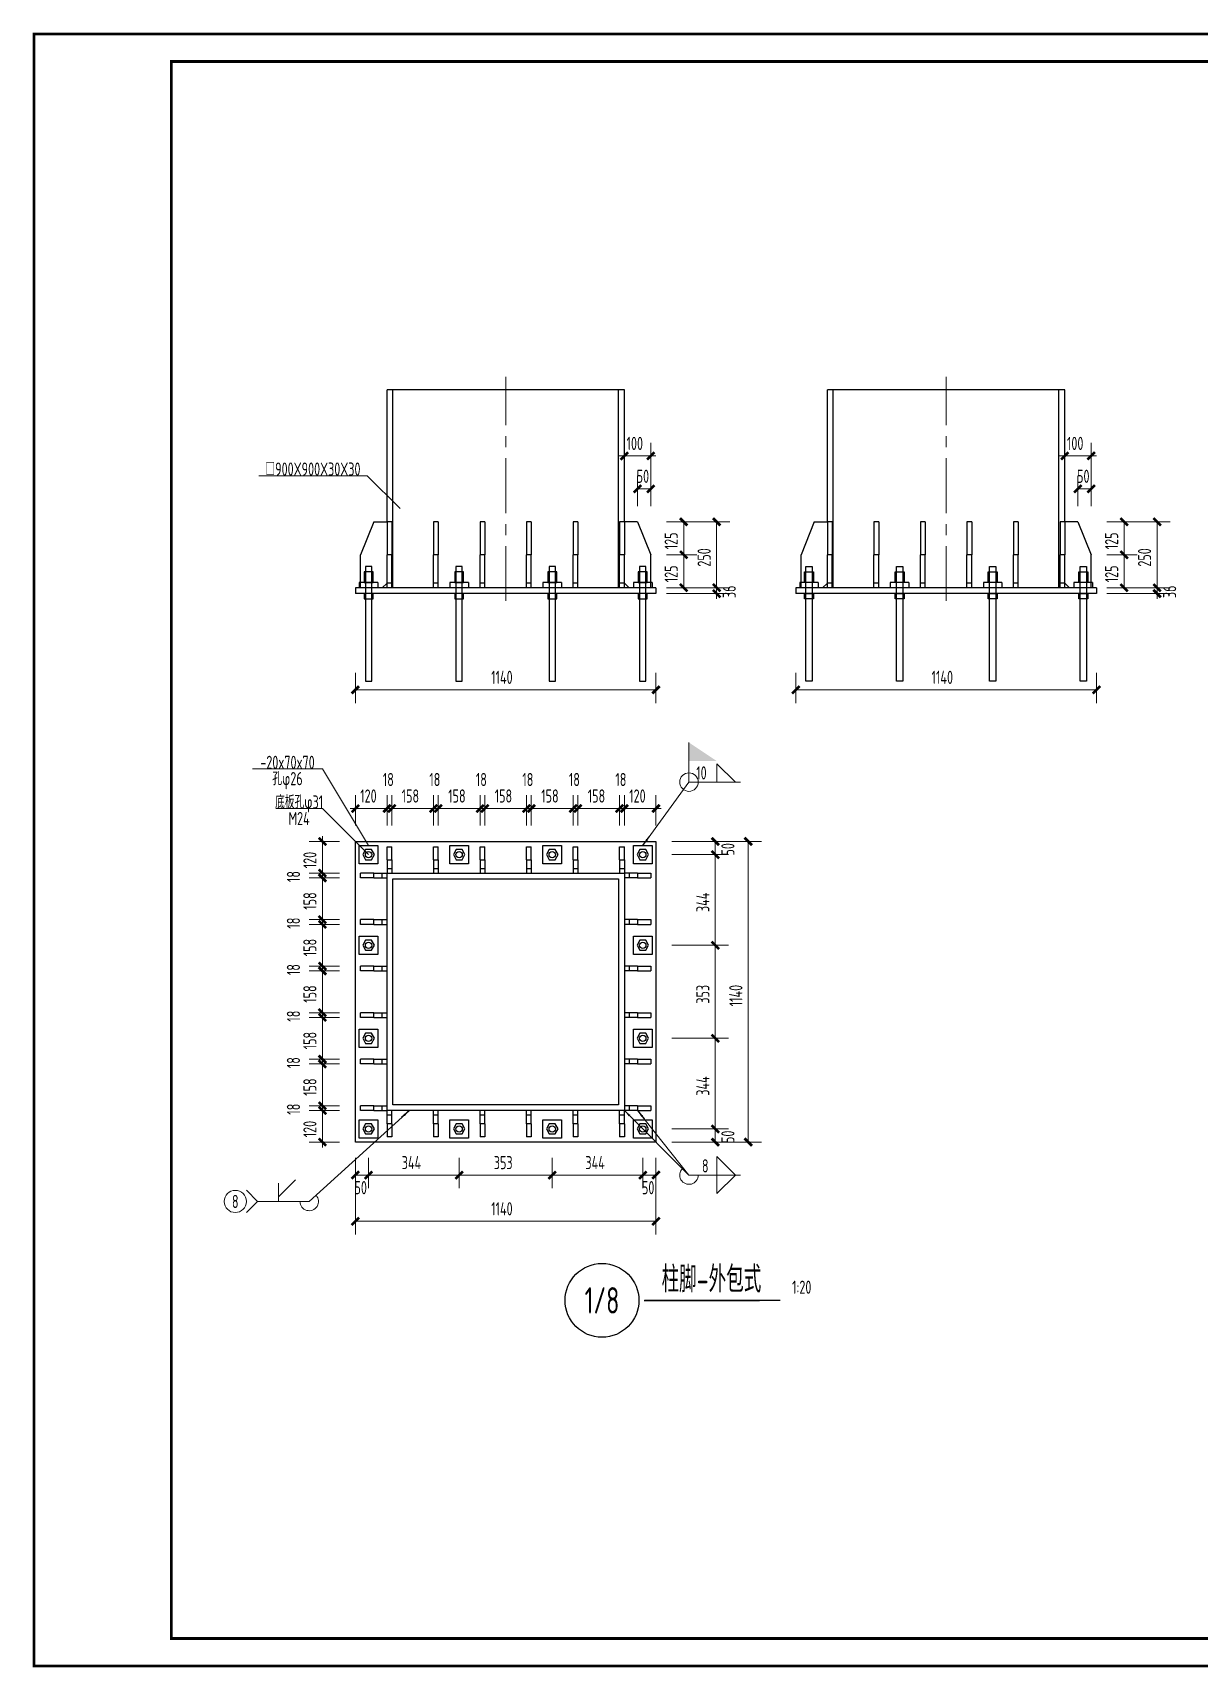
# Model space of a CAD drawing. Extents: x 31132 to 885236, y 345273 to 1212165.
# Drawn here: x 384012 to 410555, y 405767 to 442955 of the extents above; entities that cross this region are included whole.
import ezdxf
from ezdxf.enums import TextEntityAlignment as Align

# ---------------------------------------------------------------- set-up
doc = ezdxf.new("R2010")
doc.units = 0
doc.header["$LTSCALE"] = 1000
doc.linetypes.add('CENTER', pattern=[2, 1.25, -0.25, 0.25, -0.25])
doc.layers.get('0').update_dxf_attribs({"linetype": 'CONTINUOUS'})
doc.layers.add('AXIS', color=253, linetype='CENTER')
doc.layers.add('TK', color=4, linetype='CONTINUOUS')
doc.styles.add('StTextStyle', font='yjkeng.shx', dxfattribs={"width": 0.7, "height": 250, "bigfont": 'yjkchn.shx'})
doc.styles.add('StTextStyleDim', font='yjkeng.shx', dxfattribs={"width": 0.7, "height": 50, "bigfont": 'yjkchn.shx'})

msp = doc.modelspace()

# ---------------------------------------------------------------- linework, layer by layer
at = {"color": 4, "linetype": 'ByBlock'}
for p, q in [((392073.48, 431826.86), (392073.48, 434826.86)), ((397473.48, 434826.86), (392073.48, 434826.86)), ((392205.48, 430326.86), (392205.48, 434826.86)), ((397341.48, 430326.86), (397341.48, 434826.86)), ((397473.48, 431826.86), (397473.48, 434826.86)), ((402093.48, 431826.86), (402093.48, 434826.86)), ((407493.48, 434826.86), (402093.48, 434826.86)), ((402225.48, 430326.86), (402225.48, 434826.86)), ((407361.48, 430326.86), (407361.48, 434826.86)), ((407493.48, 431826.86), (407493.48, 434826.86)), ((397473.48, 432186.86), (397473.48, 433626.86)), ((407493.48, 432186.86), (407493.48, 433626.86)), ((391773.48, 431826.86), (391473.48, 431076.86)), ((391773.48, 431826.86), (392073.48, 431826.86)), ((392073.48, 431826.86), (392073.48, 431076.86)), ((392181.48, 431826.86), (392073.48, 431826.86)), ((392181.48, 431826.86), (392181.48, 431076.86)), ((393131.88, 431826.86), (393131.88, 431076.86)), ((393239.88, 431826.86), (393131.88, 431826.86)), ((393239.88, 431826.86), (393239.88, 431076.86)), ((394190.28, 431826.86), (394190.28, 431076.86)), ((394298.28, 431826.86), (394190.28, 431826.86)), ((394298.28, 431826.86), (394298.28, 431076.86)), ((395248.68, 431826.86), (395248.68, 431076.86)), ((395356.68, 431826.86), (395248.68, 431826.86)), ((395356.68, 431826.86), (395356.68, 431076.86)), ((396307.08, 431826.86), (396307.08, 431076.86)), ((396415.08, 431826.86), (396307.08, 431826.86)), ((396415.08, 431826.86), (396415.08, 431076.86)), ((397365.48, 431826.86), (397365.48, 431076.86)), ((397473.48, 431826.86), (397365.48, 431826.86)), ((397473.48, 431826.86), (397473.48, 431076.86)), ((397773.48, 431826.86), (397473.48, 431826.86)), ((397773.48, 431826.86), (398073.48, 431076.86)), ((401793.48, 431826.86), (401493.48, 431076.86)), ((401793.48, 431826.86), (402093.48, 431826.86)), ((402093.48, 431826.86), (402093.48, 431076.86)), ((402201.48, 431826.86), (402093.48, 431826.86)), ((402201.48, 431826.86), (402201.48, 431076.86)), ((403151.88, 431826.86), (403151.88, 431076.86)), ((403259.88, 431826.86), (403151.88, 431826.86)), ((403259.88, 431826.86), (403259.88, 431076.86)), ((404210.28, 431826.86), (404210.28, 431076.86)), ((404318.28, 431826.86), (404210.28, 431826.86)), ((404318.28, 431826.86), (404318.28, 431076.86)), ((405268.68, 431826.86), (405268.68, 431076.86)), ((405376.68, 431826.86), (405268.68, 431826.86)), ((405376.68, 431826.86), (405376.68, 431076.86)), ((406327.08, 431826.86), (406327.08, 431076.86)), ((406435.08, 431826.86), (406327.08, 431826.86)), ((406435.08, 431826.86), (406435.08, 431076.86)), ((407385.48, 431826.86), (407385.48, 431076.86)), ((407493.48, 431826.86), (407385.48, 431826.86)), ((407793.48, 431826.86), (407493.48, 431826.86)), ((407493.48, 431826.86), (407493.48, 431076.86)), ((407793.48, 431826.86), (408093.48, 431076.86)), ((391473.48, 430446.86), (391473.48, 431076.86)), ((391473.48, 430326.86), (391473.48, 431076.86)), ((392181.48, 431076.86), (392073.48, 431076.86)), ((392073.48, 430326.86), (392073.48, 431076.86)), ((392181.48, 430326.86), (392181.48, 431076.86)), ((393239.88, 431076.86), (393131.88, 431076.86)), ((393131.88, 430326.86), (393131.88, 431076.86)), ((393239.88, 430326.86), (393239.88, 431076.86)), ((394298.28, 431076.86), (394190.28, 431076.86)), ((394190.28, 430326.86), (394190.28, 431076.86)), ((394298.28, 430326.86), (394298.28, 431076.86)), ((395356.68, 431076.86), (395248.68, 431076.86)), ((395248.68, 430326.86), (395248.68, 431076.86)), ((395356.68, 430326.86), (395356.68, 431076.86)), ((396415.08, 431076.86), (396307.08, 431076.86)), ((396307.08, 430326.86), (396307.08, 431076.86)), ((396415.08, 430326.86), (396415.08, 431076.86)), ((397473.48, 431076.86), (397365.48, 431076.86)), ((397365.48, 430326.86), (397365.48, 431076.86)), ((397473.48, 430326.86), (397473.48, 431076.86)), ((398073.48, 430446.86), (398073.48, 431076.86)), ((398073.48, 430326.86), (398073.48, 431076.86)), ((401493.48, 430446.86), (401493.48, 431076.86)), ((401493.48, 430326.86), (401493.48, 431076.86)), ((402201.48, 431076.86), (402093.48, 431076.86)), ((402093.48, 430326.86), (402093.48, 431076.86)), ((402201.48, 430326.86), (402201.48, 431076.86)), ((403259.88, 431076.86), (403151.88, 431076.86)), ((403151.88, 430326.86), (403151.88, 431076.86)), ((403259.88, 430326.86), (403259.88, 431076.86)), ((404318.28, 431076.86), (404210.28, 431076.86)), ((404210.28, 430326.86), (404210.28, 431076.86)), ((404318.28, 430326.86), (404318.28, 431076.86)), ((405376.68, 431076.86), (405268.68, 431076.86)), ((405268.68, 430326.86), (405268.68, 431076.86)), ((405376.68, 430326.86), (405376.68, 431076.86)), ((406435.08, 431076.86), (406327.08, 431076.86)), ((406327.08, 430326.86), (406327.08, 431076.86)), ((406435.08, 430326.86), (406435.08, 431076.86)), ((407493.48, 431076.86), (407385.48, 431076.86)), ((407385.48, 430326.86), (407385.48, 431076.86)), ((407493.48, 430326.86), (407493.48, 431076.86)), ((408093.48, 430446.86), (408093.48, 431076.86)), ((408093.48, 430326.86), (408093.48, 431076.86)), ((391755.48, 430686.86), (391551.48, 430686.86)), ((391551.48, 430686.86), (391551.48, 430446.86)), ((391725.48, 430806.86), (391581.48, 430806.86)), ((391581.48, 430806.86), (391581.48, 428202.86)), ((391725.48, 428202.86), (391725.48, 430806.86)), ((391755.48, 430446.86), (391755.48, 430686.86)), ((393817.08, 430686.86), (393613.08, 430686.86)), ((393613.08, 430686.86), (393613.08, 430446.86)), ((393787.08, 430806.86), (393643.08, 430806.86)), ((393643.08, 430806.86), (393643.08, 428202.86)), ((393787.08, 428202.86), (393787.08, 430806.86)), ((393817.08, 430446.86), (393817.08, 430686.86)), ((395933.88, 430686.86), (395729.88, 430686.86)), ((395729.88, 430686.86), (395729.88, 430446.86)), ((395903.88, 430806.86), (395759.88, 430806.86)), ((395759.88, 430806.86), (395759.88, 428202.86)), ((395903.88, 428202.86), (395903.88, 430806.86)), ((395933.88, 430446.86), (395933.88, 430686.86)), ((397995.48, 430686.86), (397791.48, 430686.86)), ((397791.48, 430686.86), (397791.48, 430446.86)), ((397965.48, 430806.86), (397821.48, 430806.86)), ((397821.48, 430806.86), (397821.48, 428202.86)), ((397965.48, 428202.86), (397965.48, 430806.86)), ((397995.48, 430446.86), (397995.48, 430686.86)), ((401571.48, 430446.86), (401571.48, 430686.86)), ((401571.48, 430686.86), (401775.48, 430686.86)), ((401601.48, 428202.86), (401601.48, 430806.86)), ((401601.48, 430806.86), (401745.48, 430806.86)), ((401745.48, 430806.86), (401745.48, 428202.86)), ((401775.48, 430686.86), (401775.48, 430446.86)), ((403633.08, 430446.86), (403633.08, 430686.86)), ((403633.08, 430686.86), (403837.08, 430686.86)), ((403663.08, 428202.86), (403663.08, 430806.86)), ((403663.08, 430806.86), (403807.08, 430806.86)), ((403807.08, 430806.86), (403807.08, 428202.86)), ((403837.08, 430686.86), (403837.08, 430446.86)), ((405749.88, 430446.86), (405749.88, 430686.86)), ((405749.88, 430686.86), (405953.88, 430686.86)), ((405779.88, 428202.86), (405779.88, 430806.86)), ((405779.88, 430806.86), (405923.88, 430806.86)), ((405923.88, 430806.86), (405923.88, 428202.86)), ((405953.88, 430686.86), (405953.88, 430446.86)), ((407811.48, 430446.86), (407811.48, 430686.86)), ((407811.48, 430686.86), (408015.48, 430686.86)), ((407841.48, 428202.86), (407841.48, 430806.86)), ((407841.48, 430806.86), (407985.48, 430806.86)), ((407985.48, 430806.86), (407985.48, 428202.86)), ((408015.48, 430686.86), (408015.48, 430446.86)), ((391353.48, 430326.86), (391353.48, 430194.86)), ((398193.48, 430326.86), (391353.48, 430326.86)), ((391443.48, 430446.86), (391443.48, 430326.86)), ((391863.48, 430446.86), (391443.48, 430446.86)), ((391551.48, 430446.86), (391755.48, 430446.86)), ((391863.48, 430446.86), (391863.48, 430326.86)), ((391965.48, 430326.86), (392073.48, 430434.86)), ((392181.48, 430434.86), (392073.48, 430434.86)), ((393239.88, 430434.86), (393131.88, 430434.86)), ((393505.08, 430446.86), (393505.08, 430326.86)), ((393925.08, 430446.86), (393505.08, 430446.86)), ((393613.08, 430446.86), (393817.08, 430446.86)), ((393925.08, 430446.86), (393925.08, 430326.86)), ((394298.28, 430434.86), (394190.28, 430434.86)), ((395356.68, 430434.86), (395248.68, 430434.86)), ((395621.88, 430446.86), (395621.88, 430326.86)), ((396041.88, 430446.86), (395621.88, 430446.86)), ((395729.88, 430446.86), (395933.88, 430446.86)), ((396041.88, 430446.86), (396041.88, 430326.86)), ((396415.08, 430434.86), (396307.08, 430434.86)), ((397473.48, 430434.86), (397365.48, 430434.86)), ((397581.48, 430326.86), (397473.48, 430434.86)), ((397683.48, 430446.86), (397683.48, 430326.86)), ((398103.48, 430446.86), (397683.48, 430446.86)), ((397791.48, 430446.86), (397995.48, 430446.86)), ((398103.48, 430446.86), (398103.48, 430326.86)), ((398193.48, 430326.86), (398193.48, 430194.86)), ((401373.48, 430326.86), (401373.48, 430194.86)), ((408213.48, 430326.86), (401373.48, 430326.86)), ((401463.48, 430446.86), (401463.48, 430326.86)), ((401883.48, 430446.86), (401463.48, 430446.86)), ((401775.48, 430446.86), (401571.48, 430446.86)), ((401883.48, 430446.86), (401883.48, 430326.86)), ((401985.48, 430326.86), (402093.48, 430434.86)), ((402201.48, 430434.86), (402093.48, 430434.86)), ((403259.88, 430434.86), (403151.88, 430434.86)), ((403525.08, 430446.86), (403525.08, 430326.86)), ((403945.08, 430446.86), (403525.08, 430446.86)), ((403837.08, 430446.86), (403633.08, 430446.86)), ((403945.08, 430446.86), (403945.08, 430326.86)), ((404318.28, 430434.86), (404210.28, 430434.86)), ((405376.68, 430434.86), (405268.68, 430434.86)), ((405641.88, 430446.86), (405641.88, 430326.86)), ((406061.88, 430446.86), (405641.88, 430446.86)), ((405953.88, 430446.86), (405749.88, 430446.86)), ((406061.88, 430446.86), (406061.88, 430326.86)), ((406435.08, 430434.86), (406327.08, 430434.86)), ((407493.48, 430434.86), (407385.48, 430434.86)), ((407601.48, 430326.86), (407493.48, 430434.86)), ((407703.48, 430446.86), (407703.48, 430326.86)), ((408123.48, 430446.86), (407703.48, 430446.86)), ((408015.48, 430446.86), (407811.48, 430446.86)), ((408123.48, 430446.86), (408123.48, 430326.86)), ((408213.48, 430326.86), (408213.48, 430194.86)), ((398193.48, 430194.86), (391353.48, 430194.86)), ((391755.48, 430194.86), (391551.48, 430194.86)), ((391551.48, 430194.86), (391551.48, 430074.86)), ((391551.48, 430074.86), (391755.48, 430074.86)), ((391755.48, 430074.86), (391755.48, 430194.86)), ((393817.08, 430194.86), (393613.08, 430194.86)), ((393613.08, 430194.86), (393613.08, 430074.86)), ((393613.08, 430074.86), (393817.08, 430074.86)), ((393817.08, 430074.86), (393817.08, 430194.86)), ((395933.88, 430194.86), (395729.88, 430194.86)), ((395729.88, 430194.86), (395729.88, 430074.86)), ((395729.88, 430074.86), (395933.88, 430074.86)), ((395933.88, 430074.86), (395933.88, 430194.86)), ((397995.48, 430194.86), (397791.48, 430194.86)), ((397791.48, 430194.86), (397791.48, 430074.86)), ((397791.48, 430074.86), (397995.48, 430074.86)), ((397995.48, 430074.86), (397995.48, 430194.86)), ((408213.48, 430194.86), (401373.48, 430194.86)), ((401571.48, 430074.86), (401571.48, 430194.86)), ((401571.48, 430194.86), (401775.48, 430194.86)), ((401775.48, 430074.86), (401571.48, 430074.86)), ((401775.48, 430194.86), (401775.48, 430074.86)), ((403633.08, 430074.86), (403633.08, 430194.86)), ((403633.08, 430194.86), (403837.08, 430194.86)), ((403837.08, 430074.86), (403633.08, 430074.86)), ((403837.08, 430194.86), (403837.08, 430074.86)), ((405749.88, 430074.86), (405749.88, 430194.86)), ((405749.88, 430194.86), (405953.88, 430194.86)), ((405953.88, 430074.86), (405749.88, 430074.86)), ((405953.88, 430194.86), (405953.88, 430074.86)), ((407811.48, 430074.86), (407811.48, 430194.86)), ((407811.48, 430194.86), (408015.48, 430194.86)), ((408015.48, 430074.86), (407811.48, 430074.86)), ((408015.48, 430194.86), (408015.48, 430074.86)), ((391581.48, 428202.86), (391725.48, 428202.86)), ((393643.08, 428202.86), (393787.08, 428202.86)), ((395759.88, 428202.86), (395903.88, 428202.86)), ((397821.48, 428202.86), (397965.48, 428202.86)), ((401745.48, 428202.86), (401601.48, 428202.86)), ((403807.08, 428202.86), (403663.08, 428202.86)), ((405923.88, 428202.86), (405779.88, 428202.86)), ((407985.48, 428202.86), (407841.48, 428202.86)), ((391353.48, 417714.86), (391353.48, 424554.86)), ((391353.48, 424554.86), (398193.48, 424554.86)), ((391443.48, 424044.86), (391443.48, 424464.86)), ((391443.48, 424464.86), (391863.48, 424464.86)), ((391587.48, 424369.18), (391521.48, 424254.86)), ((391719.48, 424369.18), (391587.48, 424369.18)), ((391785.48, 424254.86), (391719.48, 424369.18)), ((391863.48, 424464.86), (391863.48, 424044.86)), ((392073.48, 424134.86), (392073.48, 424434.86)), ((392073.48, 424434.86), (392181.48, 424434.86)), ((392181.48, 424134.86), (392181.48, 424434.86)), ((393131.88, 424134.86), (393131.88, 424434.86)), ((393131.88, 424434.86), (393239.88, 424434.86)), ((393239.88, 424134.86), (393239.88, 424434.86)), ((393505.08, 424044.86), (393505.08, 424464.86)), ((393505.08, 424464.86), (393925.08, 424464.86)), ((393649.08, 424369.18), (393583.08, 424254.86)), ((393781.08, 424369.18), (393649.08, 424369.18)), ((393847.08, 424254.86), (393781.08, 424369.18)), ((393925.08, 424464.86), (393925.08, 424044.86)), ((394190.28, 424134.86), (394190.28, 424434.86)), ((394190.28, 424434.86), (394298.28, 424434.86)), ((394298.28, 424134.86), (394298.28, 424434.86)), ((395248.68, 424134.86), (395248.68, 424434.86)), ((395248.68, 424434.86), (395356.68, 424434.86)), ((395356.68, 424134.86), (395356.68, 424434.86)), ((395621.88, 424044.86), (395621.88, 424464.86)), ((395621.88, 424464.86), (396041.88, 424464.86)), ((395765.88, 424369.18), (395699.88, 424254.86)), ((395897.88, 424369.18), (395765.88, 424369.18)), ((395963.88, 424254.86), (395897.88, 424369.18)), ((396041.88, 424464.86), (396041.88, 424044.86)), ((396307.08, 424134.86), (396307.08, 424434.86)), ((396307.08, 424434.86), (396415.08, 424434.86)), ((396415.08, 424134.86), (396415.08, 424434.86)), ((397365.48, 424134.86), (397365.48, 424434.86)), ((397365.48, 424434.86), (397473.48, 424434.86)), ((397473.48, 424134.86), (397473.48, 424434.86)), ((397683.48, 424044.86), (397683.48, 424464.86)), ((397683.48, 424464.86), (398103.48, 424464.86)), ((397827.48, 424369.18), (397761.48, 424254.86)), ((397959.48, 424369.18), (397827.48, 424369.18)), ((397893.48, 424464.86), (398034.89, 424658.79)), ((398025.48, 424254.86), (397959.48, 424369.18)), ((398103.48, 424464.86), (398103.48, 424044.86)), ((398193.48, 424554.86), (398193.48, 417714.86)), ((391863.48, 424044.86), (391443.48, 424044.86)), ((391521.48, 424254.86), (391587.48, 424140.55)), ((391587.48, 424140.55), (391719.48, 424140.55)), ((391719.48, 424140.55), (391785.48, 424254.86)), ((392073.48, 424134.86), (392073.48, 423834.86)), ((392073.48, 424134.86), (392181.48, 424134.86)), ((392073.48, 423942.86), (392181.48, 423942.86)), ((392181.48, 424134.86), (392181.48, 423834.86)), ((393131.88, 424134.86), (393131.88, 423834.86)), ((393131.88, 424134.86), (393239.88, 424134.86)), ((393131.88, 423942.86), (393239.88, 423942.86)), ((393239.88, 424134.86), (393239.88, 423834.86)), ((393925.08, 424044.86), (393505.08, 424044.86)), ((393583.08, 424254.86), (393649.08, 424140.55)), ((393649.08, 424140.55), (393781.08, 424140.55)), ((393781.08, 424140.55), (393847.08, 424254.86)), ((394190.28, 424134.86), (394190.28, 423834.86)), ((394190.28, 424134.86), (394298.28, 424134.86)), ((394190.28, 423942.86), (394298.28, 423942.86)), ((394298.28, 424134.86), (394298.28, 423834.86)), ((395248.68, 424134.86), (395248.68, 423834.86)), ((395248.68, 424134.86), (395356.68, 424134.86)), ((395248.68, 423942.86), (395356.68, 423942.86)), ((395356.68, 424134.86), (395356.68, 423834.86)), ((396041.88, 424044.86), (395621.88, 424044.86)), ((395699.88, 424254.86), (395765.88, 424140.55)), ((395765.88, 424140.55), (395897.88, 424140.55)), ((395897.88, 424140.55), (395963.88, 424254.86)), ((396307.08, 424134.86), (396307.08, 423834.86)), ((396307.08, 424134.86), (396415.08, 424134.86)), ((396307.08, 423942.86), (396415.08, 423942.86)), ((396415.08, 424134.86), (396415.08, 423834.86)), ((397365.48, 424134.86), (397365.48, 423834.86)), ((397365.48, 424134.86), (397473.48, 424134.86)), ((397365.48, 423942.86), (397473.48, 423942.86)), ((397473.48, 424134.86), (397473.48, 423834.86)), ((398103.48, 424044.86), (397683.48, 424044.86)), ((397761.48, 424254.86), (397827.48, 424140.55)), ((397827.48, 424140.55), (397959.48, 424140.55)), ((397959.48, 424140.55), (398025.48, 424254.86)), ((391473.48, 423726.86), (391473.48, 423834.86)), ((391773.48, 423834.86), (391473.48, 423834.86)), ((391773.48, 423726.86), (391473.48, 423726.86)), ((391773.48, 423834.86), (392073.48, 423834.86)), ((391773.48, 423726.86), (391773.48, 423834.86)), ((391773.48, 423726.86), (392073.48, 423726.86)), ((391965.48, 423726.86), (391965.48, 423834.86)), ((392073.48, 423834.86), (397473.48, 423834.86)), ((392073.48, 418434.86), (392073.48, 423834.86)), ((392205.48, 423702.86), (397341.48, 423702.86)), ((392205.48, 418566.86), (392205.48, 423702.86)), ((397341.48, 423702.86), (397341.48, 418566.86)), ((397773.48, 423834.86), (397473.48, 423834.86)), ((397473.48, 423834.86), (397473.48, 418434.86)), ((397773.48, 423726.86), (397473.48, 423726.86)), ((397581.48, 423834.86), (397581.48, 423726.86)), ((397773.48, 423834.86), (398073.48, 423834.86)), ((397773.48, 423834.86), (397773.48, 423726.86)), ((397773.48, 423726.86), (398073.48, 423726.86)), ((398073.48, 423834.86), (398073.48, 423726.86)), ((391473.48, 422668.46), (391473.48, 422776.46)), ((391773.48, 422776.46), (391473.48, 422776.46)), ((391773.48, 422668.46), (391473.48, 422668.46)), ((391773.48, 422776.46), (392073.48, 422776.46)), ((391773.48, 422668.46), (391773.48, 422776.46)), ((391773.48, 422668.46), (392073.48, 422668.46)), ((391965.48, 422668.46), (391965.48, 422776.46)), ((397773.48, 422776.46), (397473.48, 422776.46)), ((397773.48, 422668.46), (397473.48, 422668.46)), ((397581.48, 422776.46), (397581.48, 422668.46)), ((397773.48, 422776.46), (398073.48, 422776.46)), ((397773.48, 422776.46), (397773.48, 422668.46)), ((397773.48, 422668.46), (398073.48, 422668.46)), ((398073.48, 422776.46), (398073.48, 422668.46)), ((391443.48, 421983.26), (391443.48, 422403.26)), ((391443.48, 422403.26), (391863.48, 422403.26)), ((391587.48, 422307.58), (391521.48, 422193.26)), ((391521.48, 422193.26), (391587.48, 422078.95)), ((391719.48, 422307.58), (391587.48, 422307.58)), ((391587.48, 422078.95), (391719.48, 422078.95)), ((391785.48, 422193.26), (391719.48, 422307.58)), ((391719.48, 422078.95), (391785.48, 422193.26)), ((391863.48, 422403.26), (391863.48, 421983.26)), ((397683.48, 421983.26), (397683.48, 422403.26)), ((397683.48, 422403.26), (398103.48, 422403.26)), ((397827.48, 422307.58), (397761.48, 422193.26)), ((397761.48, 422193.26), (397827.48, 422078.95)), ((397959.48, 422307.58), (397827.48, 422307.58)), ((397827.48, 422078.95), (397959.48, 422078.95)), ((398025.48, 422193.26), (397959.48, 422307.58)), ((397959.48, 422078.95), (398025.48, 422193.26)), ((398103.48, 422403.26), (398103.48, 421983.26)), ((391863.48, 421983.26), (391443.48, 421983.26)), ((391473.48, 421610.06), (391473.48, 421718.06)), ((391773.48, 421718.06), (391473.48, 421718.06)), ((391773.48, 421718.06), (392073.48, 421718.06)), ((391773.48, 421610.06), (391773.48, 421718.06)), ((391965.48, 421610.06), (391965.48, 421718.06)), ((397773.48, 421718.06), (397473.48, 421718.06)), ((397581.48, 421718.06), (397581.48, 421610.06)), ((398103.48, 421983.26), (397683.48, 421983.26)), ((397773.48, 421718.06), (398073.48, 421718.06)), ((397773.48, 421718.06), (397773.48, 421610.06)), ((398073.48, 421718.06), (398073.48, 421610.06)), ((391773.48, 421610.06), (391473.48, 421610.06)), ((391773.48, 421610.06), (392073.48, 421610.06)), ((397773.48, 421610.06), (397473.48, 421610.06)), ((397773.48, 421610.06), (398073.48, 421610.06)), ((391473.48, 420551.66), (391473.48, 420659.66)), ((391773.48, 420659.66), (391473.48, 420659.66)), ((391773.48, 420659.66), (392073.48, 420659.66)), ((391773.48, 420551.66), (391773.48, 420659.66)), ((391965.48, 420551.66), (391965.48, 420659.66)), ((397773.48, 420659.66), (397473.48, 420659.66)), ((397581.48, 420659.66), (397581.48, 420551.66)), ((397773.48, 420659.66), (398073.48, 420659.66)), ((397773.48, 420659.66), (397773.48, 420551.66)), ((398073.48, 420659.66), (398073.48, 420551.66)), ((391443.48, 419866.46), (391443.48, 420286.46)), ((391443.48, 420286.46), (391863.48, 420286.46)), ((391773.48, 420551.66), (391473.48, 420551.66)), ((391773.48, 420551.66), (392073.48, 420551.66)), ((391863.48, 420286.46), (391863.48, 419866.46)), ((397773.48, 420551.66), (397473.48, 420551.66)), ((397683.48, 419866.46), (397683.48, 420286.46)), ((397683.48, 420286.46), (398103.48, 420286.46)), ((397773.48, 420551.66), (398073.48, 420551.66)), ((398103.48, 420286.46), (398103.48, 419866.46)), ((391863.48, 419866.46), (391443.48, 419866.46)), ((391587.48, 420190.78), (391521.48, 420076.46)), ((391521.48, 420076.46), (391587.48, 419962.15)), ((391719.48, 420190.78), (391587.48, 420190.78)), ((391587.48, 419962.15), (391719.48, 419962.15)), ((391785.48, 420076.46), (391719.48, 420190.78)), ((391719.48, 419962.15), (391785.48, 420076.46)), ((398103.48, 419866.46), (397683.48, 419866.46)), ((397827.48, 420190.78), (397761.48, 420076.46)), ((397761.48, 420076.46), (397827.48, 419962.15)), ((397959.48, 420190.78), (397827.48, 420190.78)), ((397827.48, 419962.15), (397959.48, 419962.15)), ((398025.48, 420076.46), (397959.48, 420190.78)), ((397959.48, 419962.15), (398025.48, 420076.46)), ((391473.48, 419493.26), (391473.48, 419601.26)), ((391773.48, 419601.26), (391473.48, 419601.26)), ((391773.48, 419493.26), (391473.48, 419493.26)), ((391773.48, 419601.26), (392073.48, 419601.26)), ((391773.48, 419493.26), (391773.48, 419601.26)), ((391773.48, 419493.26), (392073.48, 419493.26)), ((391965.48, 419493.26), (391965.48, 419601.26)), ((397773.48, 419601.26), (397473.48, 419601.26)), ((397773.48, 419493.26), (397473.48, 419493.26)), ((397581.48, 419601.26), (397581.48, 419493.26)), ((397773.48, 419601.26), (398073.48, 419601.26)), ((397773.48, 419601.26), (397773.48, 419493.26)), ((397773.48, 419493.26), (398073.48, 419493.26)), ((398073.48, 419601.26), (398073.48, 419493.26)), ((391473.48, 418434.86), (391473.48, 418542.86)), ((391773.48, 418542.86), (391473.48, 418542.86)), ((391773.48, 418434.86), (391473.48, 418434.86)), ((391773.48, 418542.86), (392073.48, 418542.86)), ((391773.48, 418434.86), (391773.48, 418542.86)), ((391773.48, 418434.86), (392073.48, 418434.86)), ((391965.48, 418434.86), (391965.48, 418542.86)), ((392073.48, 418134.86), (392073.48, 418434.86)), ((397473.48, 418434.86), (392073.48, 418434.86)), ((392181.48, 418134.86), (392181.48, 418434.86)), ((397341.48, 418566.86), (392205.48, 418566.86)), ((392583.48, 418434.86), (392405.79, 418273.54)), ((393131.88, 418134.86), (393131.88, 418434.86)), ((393239.88, 418134.86), (393239.88, 418434.86)), ((394190.28, 418134.86), (394190.28, 418434.86)), ((394298.28, 418134.86), (394298.28, 418434.86)), ((395248.68, 418134.86), (395248.68, 418434.86)), ((395356.68, 418134.86), (395356.68, 418434.86)), ((396307.08, 418134.86), (396307.08, 418434.86)), ((396415.08, 418134.86), (396415.08, 418434.86)), ((397365.48, 418134.86), (397365.48, 418434.86)), ((397773.48, 418542.86), (397473.48, 418542.86)), ((397473.48, 418134.86), (397473.48, 418434.86)), ((397773.48, 418434.86), (397473.48, 418434.86)), ((397473.48, 418434.86), (397643.19, 418265.16)), ((397581.48, 418542.86), (397581.48, 418434.86)), ((397773.48, 418542.86), (398073.48, 418542.86)), ((397773.48, 418542.86), (397773.48, 418434.86)), ((397773.48, 418434.86), (398073.48, 418434.86)), ((397773.48, 418434.86), (397922.94, 418247.08)), ((398073.48, 418542.86), (398073.48, 418434.86)), ((391443.48, 417804.86), (391443.48, 418224.86)), ((391443.48, 418224.86), (391863.48, 418224.86)), ((391587.48, 418129.18), (391521.48, 418014.86)), ((391521.48, 418014.86), (391587.48, 417900.55)), ((391719.48, 418129.18), (391587.48, 418129.18)), ((391785.48, 418014.86), (391719.48, 418129.18)), ((391719.48, 417900.55), (391785.48, 418014.86)), ((391863.48, 418224.86), (391863.48, 417804.86)), ((392181.48, 418326.86), (392073.48, 418326.86)), ((392073.48, 418134.86), (392073.48, 417834.86)), ((392181.48, 418134.86), (392073.48, 418134.86)), ((392181.48, 418134.86), (392181.48, 417834.86)), ((393239.88, 418326.86), (393131.88, 418326.86)), ((393131.88, 418134.86), (393131.88, 417834.86)), ((393239.88, 418134.86), (393131.88, 418134.86)), ((393239.88, 418134.86), (393239.88, 417834.86)), ((393505.08, 417804.86), (393505.08, 418224.86)), ((393505.08, 418224.86), (393925.08, 418224.86)), ((393649.08, 418129.18), (393583.08, 418014.86)), ((393583.08, 418014.86), (393649.08, 417900.55)), ((393781.08, 418129.18), (393649.08, 418129.18)), ((393847.08, 418014.86), (393781.08, 418129.18)), ((393781.08, 417900.55), (393847.08, 418014.86)), ((393925.08, 418224.86), (393925.08, 417804.86)), ((394298.28, 418326.86), (394190.28, 418326.86)), ((394190.28, 418134.86), (394190.28, 417834.86)), ((394298.28, 418134.86), (394190.28, 418134.86)), ((394298.28, 418134.86), (394298.28, 417834.86)), ((395356.68, 418326.86), (395248.68, 418326.86)), ((395248.68, 418134.86), (395248.68, 417834.86)), ((395356.68, 418134.86), (395248.68, 418134.86)), ((395356.68, 418134.86), (395356.68, 417834.86)), ((395621.88, 417804.86), (395621.88, 418224.86)), ((395621.88, 418224.86), (396041.88, 418224.86)), ((395765.88, 418129.18), (395699.88, 418014.86)), ((395699.88, 418014.86), (395765.88, 417900.55)), ((395897.88, 418129.18), (395765.88, 418129.18)), ((395963.88, 418014.86), (395897.88, 418129.18)), ((395897.88, 417900.55), (395963.88, 418014.86)), ((396041.88, 418224.86), (396041.88, 417804.86)), ((396415.08, 418326.86), (396307.08, 418326.86)), ((396307.08, 418134.86), (396307.08, 417834.86)), ((396415.08, 418134.86), (396307.08, 418134.86)), ((396415.08, 418134.86), (396415.08, 417834.86)), ((397473.48, 418326.86), (397365.48, 418326.86)), ((397365.48, 418134.86), (397365.48, 417834.86)), ((397473.48, 418134.86), (397365.48, 418134.86)), ((397473.48, 418134.86), (397473.48, 417834.86)), ((397683.48, 417804.86), (397683.48, 418224.86)), ((397683.48, 418224.86), (398103.48, 418224.86)), ((397827.48, 418129.18), (397761.48, 418014.86)), ((397761.48, 418014.86), (397827.48, 417900.55)), ((397959.48, 418129.18), (397827.48, 418129.18)), ((398025.48, 418014.86), (397959.48, 418129.18)), ((397959.48, 417900.55), (398025.48, 418014.86)), ((398103.48, 418224.86), (398103.48, 417804.86)), ((398193.48, 417714.86), (391353.48, 417714.86)), ((391863.48, 417804.86), (391443.48, 417804.86)), ((391587.48, 417900.55), (391719.48, 417900.55)), ((392181.48, 417834.86), (392073.48, 417834.86)), ((393239.88, 417834.86), (393131.88, 417834.86)), ((393925.08, 417804.86), (393505.08, 417804.86)), ((393649.08, 417900.55), (393781.08, 417900.55)), ((394298.28, 417834.86), (394190.28, 417834.86)), ((395356.68, 417834.86), (395248.68, 417834.86)), ((396041.88, 417804.86), (395621.88, 417804.86)), ((395765.88, 417900.55), (395897.88, 417900.55)), ((396415.08, 417834.86), (396307.08, 417834.86)), ((397473.48, 417834.86), (397365.48, 417834.86)), ((398103.48, 417804.86), (397683.48, 417804.86)), ((397827.48, 417900.55), (397959.48, 417900.55))]:
    msp.add_line(p, q, dxfattribs=at)
at = {"color": 4, "linetype": 'ByBlock', "lineweight": 13}
for p, q in [((398073.48, 432186.86), (398073.48, 433626.86)), ((408093.48, 432186.86), (408093.48, 433626.86)), ((397473.48, 433326.86), (397353.48, 433326.86)), ((397473.48, 433326.86), (398073.48, 433326.86)), ((398073.48, 433326.86), (398193.48, 433326.86)), ((407493.48, 433326.86), (407373.48, 433326.86)), ((407493.48, 433326.86), (408093.48, 433326.86)), ((408093.48, 433326.86), (408213.48, 433326.86)), ((391623.48, 432876.86), (389153.88, 432876.86)), ((392373.48, 432126.86), (391623.48, 432876.86)), ((397773.48, 432186.86), (397773.48, 432876.86)), ((398073.48, 432186.86), (398073.48, 432876.86)), ((407793.48, 432186.86), (407793.48, 432876.86)), ((408093.48, 432186.86), (408093.48, 432876.86)), ((397773.48, 432576.86), (398073.48, 432576.86)), ((407793.48, 432576.86), (408093.48, 432576.86)), ((398433.48, 431826.86), (399873.48, 431826.86)), ((398433.48, 431826.86), (399123.48, 431826.86)), ((398823.48, 431826.86), (398823.48, 431076.86)), ((399573.48, 431826.86), (399573.48, 430326.86)), ((408453.48, 431826.86), (409893.48, 431826.86)), ((408453.48, 431826.86), (409143.48, 431826.86)), ((408843.48, 431826.86), (408843.48, 431076.86)), ((409593.48, 431826.86), (409593.48, 430326.86)), ((398433.48, 431076.86), (399123.48, 431076.86)), ((398433.48, 431076.86), (399123.48, 431076.86)), ((398823.48, 431076.86), (398823.48, 430326.86)), ((408453.48, 431076.86), (409143.48, 431076.86)), ((408453.48, 431076.86), (409143.48, 431076.86)), ((408843.48, 431076.86), (408843.48, 430326.86)), ((398433.48, 430326.86), (399873.48, 430326.86)), ((398433.48, 430326.86), (399873.48, 430326.86)), ((398433.48, 430326.86), (399123.48, 430326.86)), ((399573.48, 430326.86), (399573.48, 430446.86)), ((399573.48, 430326.86), (399573.48, 430194.86)), ((408453.48, 430326.86), (409893.48, 430326.86)), ((408453.48, 430326.86), (409893.48, 430326.86)), ((408453.48, 430326.86), (409143.48, 430326.86)), ((409593.48, 430326.86), (409593.48, 430446.86)), ((409593.48, 430326.86), (409593.48, 430194.86)), ((398433.48, 430194.86), (399873.48, 430194.86)), ((399573.48, 430194.86), (399573.48, 430074.86)), ((408453.48, 430194.86), (409893.48, 430194.86)), ((409593.48, 430194.86), (409593.48, 430074.86)), ((391353.48, 428394.86), (391353.48, 427704.86)), ((398193.48, 428394.86), (398193.48, 427704.86)), ((401373.48, 428394.86), (401373.48, 427704.86)), ((408213.48, 428394.86), (408213.48, 427704.86)), ((391353.48, 428004.86), (398193.48, 428004.86)), ((401373.48, 428004.86), (408213.48, 428004.86)), ((398943.48, 425904.86), (398943.48, 426804.86)), ((390603.48, 426204.86), (389015.88, 426204.86)), ((391653.48, 424464.86), (390603.48, 426204.86)), ((399999.48, 425904.86), (399579.48, 426324.86)), ((399579.48, 426324.86), (399579.48, 425904.86)), ((397893.48, 424464.86), (398943.48, 425904.86)), ((398943.48, 425904.86), (400119.48, 425904.86)), ((399579.48, 425904.86), (399999.48, 425904.86)), ((391353.48, 424914.86), (391353.48, 425604.86)), ((392073.48, 424914.86), (392073.48, 425604.86)), ((392073.48, 424914.86), (392073.48, 425604.86)), ((392181.48, 424914.86), (392181.48, 425604.86)), ((392181.48, 424914.86), (392181.48, 425604.86)), ((393131.88, 424914.86), (393131.88, 425604.86)), ((393131.88, 424914.86), (393131.88, 425604.86)), ((393239.88, 424914.86), (393239.88, 425604.86)), ((393239.88, 424914.86), (393239.88, 425604.86)), ((394190.28, 424914.86), (394190.28, 425604.86)), ((394190.28, 424914.86), (394190.28, 425604.86)), ((394298.28, 424914.86), (394298.28, 425604.86)), ((394298.28, 424914.86), (394298.28, 425604.86)), ((395248.68, 424914.86), (395248.68, 425604.86)), ((395248.68, 424914.86), (395248.68, 425604.86)), ((395356.68, 424914.86), (395356.68, 425604.86)), ((395356.68, 424914.86), (395356.68, 425604.86)), ((396307.08, 424914.86), (396307.08, 425604.86)), ((396307.08, 424914.86), (396307.08, 425604.86)), ((396415.08, 424914.86), (396415.08, 425604.86)), ((396415.08, 424914.86), (396415.08, 425604.86)), ((397365.48, 424914.86), (397365.48, 425604.86)), ((397365.48, 424914.86), (397365.48, 425604.86)), ((397473.48, 424914.86), (397473.48, 425604.86)), ((397473.48, 424914.86), (397473.48, 425604.86)), ((398193.48, 424914.86), (398193.48, 425604.86)), ((390603.48, 425304.86), (389545.08, 425304.86)), ((391653.48, 424254.86), (390603.48, 425304.86)), ((391353.48, 425304.86), (391233.48, 425304.86)), ((392073.48, 425304.86), (391353.48, 425304.86)), ((392073.48, 425304.86), (391953.48, 425304.86)), ((392073.48, 425304.86), (392193.48, 425304.86)), ((392181.48, 425304.86), (392073.48, 425304.86)), ((392181.48, 425304.86), (392301.48, 425304.86)), ((393131.88, 425304.86), (392181.48, 425304.86)), ((393131.88, 425304.86), (393011.88, 425304.86)), ((393239.88, 425304.86), (393131.88, 425304.86)), ((393239.88, 425304.86), (393359.88, 425304.86)), ((394190.28, 425304.86), (393239.88, 425304.86)), ((394190.28, 425304.86), (394070.28, 425304.86)), ((394298.28, 425304.86), (394190.28, 425304.86)), ((394298.28, 425304.86), (394418.28, 425304.86)), ((395248.68, 425304.86), (394298.28, 425304.86)), ((395248.68, 425304.86), (395128.68, 425304.86)), ((395356.68, 425304.86), (395248.68, 425304.86)), ((395356.68, 425304.86), (395476.68, 425304.86)), ((396307.08, 425304.86), (395356.68, 425304.86)), ((396307.08, 425304.86), (396187.08, 425304.86)), ((396415.08, 425304.86), (396307.08, 425304.86)), ((396415.08, 425304.86), (396535.08, 425304.86)), ((397365.48, 425304.86), (396415.08, 425304.86)), ((397365.48, 425304.86), (397245.48, 425304.86)), ((397473.48, 425304.86), (397353.48, 425304.86)), ((397473.48, 425304.86), (397365.48, 425304.86)), ((397473.48, 425304.86), (397593.48, 425304.86)), ((398193.48, 425304.86), (397473.48, 425304.86)), ((398193.48, 425304.86), (398313.48, 425304.86)), ((390993.48, 424554.86), (390303.48, 424554.86)), ((390603.48, 424554.86), (390603.48, 424674.86)), ((390603.48, 424554.86), (390603.48, 423834.86)), ((398553.48, 424554.86), (400593.48, 424554.86)), ((398553.48, 424554.86), (399843.48, 424554.86)), ((399543.48, 424554.86), (399543.48, 424254.86)), ((400293.48, 424554.86), (400293.48, 417714.86)), ((390603.48, 423834.86), (390603.48, 423954.86)), ((398553.48, 424254.86), (399843.48, 424254.86)), ((398553.48, 424254.86), (399843.48, 424254.86)), ((399543.48, 424254.86), (399543.48, 422193.26)), ((390993.48, 423834.86), (390303.48, 423834.86)), ((390993.48, 423834.86), (390303.48, 423834.86)), ((390993.48, 423726.86), (390303.48, 423726.86)), ((390993.48, 423726.86), (390303.48, 423726.86)), ((390603.48, 423834.86), (390603.48, 423726.86)), ((390603.48, 423834.86), (390603.48, 423714.86)), ((390603.48, 423726.86), (390603.48, 422776.46)), ((390603.48, 423726.86), (390603.48, 423606.86)), ((390603.48, 422776.46), (390603.48, 422896.46)), ((390993.48, 422776.46), (390303.48, 422776.46)), ((390993.48, 422776.46), (390303.48, 422776.46)), ((390993.48, 422668.46), (390303.48, 422668.46)), ((390993.48, 422668.46), (390303.48, 422668.46)), ((390603.48, 422776.46), (390603.48, 422668.46)), ((390603.48, 422668.46), (390603.48, 421718.06)), ((390603.48, 422668.46), (390603.48, 422548.46)), ((398553.48, 422193.26), (399843.48, 422193.26)), ((398553.48, 422193.26), (399843.48, 422193.26)), ((399543.48, 422193.26), (399543.48, 420076.46)), ((390993.48, 421718.06), (390303.48, 421718.06)), ((390993.48, 421718.06), (390303.48, 421718.06)), ((390603.48, 421718.06), (390603.48, 421838.06)), ((390603.48, 421718.06), (390603.48, 421610.06)), ((390993.48, 421610.06), (390303.48, 421610.06)), ((390993.48, 421610.06), (390303.48, 421610.06)), ((390603.48, 421610.06), (390603.48, 420659.66)), ((390603.48, 421610.06), (390603.48, 421490.06)), ((390993.48, 420659.66), (390303.48, 420659.66)), ((390993.48, 420659.66), (390303.48, 420659.66)), ((390603.48, 420659.66), (390603.48, 420779.66)), ((390603.48, 420659.66), (390603.48, 420551.66)), ((390993.48, 420551.66), (390303.48, 420551.66)), ((390993.48, 420551.66), (390303.48, 420551.66)), ((390603.48, 420551.66), (390603.48, 419601.26)), ((390603.48, 420551.66), (390603.48, 420431.66)), ((398553.48, 420076.46), (399843.48, 420076.46)), ((398553.48, 420076.46), (399843.48, 420076.46)), ((399543.48, 420076.46), (399543.48, 418014.86)), ((390993.48, 419601.26), (390303.48, 419601.26)), ((390993.48, 419601.26), (390303.48, 419601.26)), ((390993.48, 419493.26), (390303.48, 419493.26)), ((390993.48, 419493.26), (390303.48, 419493.26)), ((390603.48, 419601.26), (390603.48, 419721.26)), ((390603.48, 419601.26), (390603.48, 419493.26)), ((390603.48, 419493.26), (390603.48, 418542.86)), ((390603.48, 419493.26), (390603.48, 419373.26)), ((390993.48, 418542.86), (390303.48, 418542.86)), ((390993.48, 418542.86), (390303.48, 418542.86)), ((390993.48, 418434.86), (390303.48, 418434.86)), ((390993.48, 418434.86), (390303.48, 418434.86)), ((392583.48, 418434.86), (390303.48, 416364.86)), ((390603.48, 418542.86), (390603.48, 418662.86)), ((390603.48, 418434.86), (390603.48, 418554.86)), ((390603.48, 418542.86), (390603.48, 418434.86)), ((390603.48, 418434.86), (390603.48, 417714.86)), ((390603.48, 418434.86), (390603.48, 418314.86)), ((397473.48, 418434.86), (398943.48, 416964.86)), ((397773.48, 418434.86), (398943.48, 416964.86)), ((398553.48, 418014.86), (399843.48, 418014.86)), ((398553.48, 418014.86), (399843.48, 418014.86)), ((399543.48, 418014.86), (399543.48, 417714.86)), ((390993.48, 417714.86), (390303.48, 417714.86)), ((390603.48, 417714.86), (390603.48, 417594.86)), ((398553.48, 417714.86), (400593.48, 417714.86)), ((398553.48, 417714.86), (399843.48, 417714.86)), ((391353.48, 417354.86), (391353.48, 416664.86)), ((391653.48, 417354.86), (391653.48, 416664.86)), ((391653.48, 417354.86), (391653.48, 416664.86)), ((393715.08, 417354.86), (393715.08, 416664.86)), ((393715.08, 417354.86), (393715.08, 416664.86)), ((395831.88, 417354.86), (395831.88, 416664.86)), ((395831.88, 417354.86), (395831.88, 416664.86)), ((397893.48, 417354.86), (397893.48, 416664.86)), ((397893.48, 417354.86), (397893.48, 416664.86)), ((398193.48, 417354.86), (398193.48, 416664.86)), ((399579.48, 416544.86), (399579.48, 417384.86)), ((399579.48, 417384.86), (399999.48, 416964.86)), ((391353.48, 417054.86), (391353.48, 415614.86)), ((391353.48, 416964.86), (391653.48, 416964.86)), ((391653.48, 416964.86), (393715.08, 416964.86)), ((393715.08, 416964.86), (395831.88, 416964.86)), ((395831.88, 416964.86), (397893.48, 416964.86)), ((397893.48, 416964.86), (398193.48, 416964.86)), ((398193.48, 417054.86), (398193.48, 415614.86)), ((398943.48, 416964.86), (400119.48, 416964.86)), ((399999.48, 416964.86), (399579.48, 416544.86)), ((388872.93, 416619.42), (389127.48, 416364.86)), ((389607.48, 416472.86), (389989.32, 416854.7)), ((389607.48, 416364.86), (389607.48, 416784.86)), ((389607.48, 416784.86), (389607.48, 416472.86)), ((389127.48, 416364.86), (388872.93, 416110.3)), ((390303.48, 416364.86), (389127.48, 416364.86)), ((391353.48, 415914.86), (398193.48, 415914.86))]:
    msp.add_line(p, q, dxfattribs=at)
msp.add_line((397925.28, 414114.86), (400546.08, 414114.86))
at = {"color": 4, "linetype": 'ByBlock', "lineweight": 13, "const_width": 60}
for points in [[(397388.63, 433242.01), (397558.34, 433411.72)], [(398158.34, 433411.72), (397988.63, 433242.01)], [(407408.63, 433242.01), (407578.34, 433411.72)], [(408178.34, 433411.72), (408008.63, 433242.01)], [(397858.34, 432661.72), (397688.63, 432492.01)], [(397988.63, 432492.01), (398158.34, 432661.72)], [(407878.34, 432661.72), (407708.63, 432492.01)], [(408008.63, 432492.01), (408178.34, 432661.72)], [(398908.34, 431742.01), (398738.63, 431911.72)], [(399658.34, 431742.01), (399488.63, 431911.72)], [(408928.34, 431742.01), (408758.63, 431911.72)], [(409678.34, 431742.01), (409508.63, 431911.72)], [(398908.34, 430992.01), (398738.63, 431161.72)], [(398738.63, 431161.72), (398908.34, 430992.01)], [(408928.34, 430992.01), (408758.63, 431161.72)], [(408758.63, 431161.72), (408928.34, 430992.01)], [(398738.63, 430411.72), (398908.34, 430242.01)], [(399488.63, 430411.72), (399658.34, 430242.01)], [(399488.63, 430411.72), (399658.34, 430242.01)], [(399658.34, 430110.01), (399488.63, 430279.72)], [(408758.63, 430411.72), (408928.34, 430242.01)], [(409508.63, 430411.72), (409678.34, 430242.01)], [(409508.63, 430411.72), (409678.34, 430242.01)], [(409678.34, 430110.01), (409508.63, 430279.72)], [(391438.34, 428089.72), (391268.63, 427920.01)], [(398108.63, 427920.01), (398278.34, 428089.72)], [(401458.34, 428089.72), (401288.63, 427920.01)], [(408128.63, 427920.01), (408298.34, 428089.72)], [(391268.63, 425220.01), (391438.34, 425389.72)], [(392158.34, 425389.72), (391988.63, 425220.01)], [(391988.63, 425220.01), (392158.34, 425389.72)], [(392266.34, 425389.72), (392096.63, 425220.01)], [(392266.34, 425389.72), (392096.63, 425220.01)], [(393047.03, 425220.01), (393216.74, 425389.72)], [(393047.03, 425220.01), (393216.74, 425389.72)], [(393324.74, 425389.72), (393155.03, 425220.01)], [(393324.74, 425389.72), (393155.03, 425220.01)], [(394105.43, 425220.01), (394275.14, 425389.72)], [(394105.43, 425220.01), (394275.14, 425389.72)], [(394383.14, 425389.72), (394213.43, 425220.01)], [(394383.14, 425389.72), (394213.43, 425220.01)], [(395163.83, 425220.01), (395333.54, 425389.72)], [(395163.83, 425220.01), (395333.54, 425389.72)], [(395441.54, 425389.72), (395271.83, 425220.01)], [(395441.54, 425389.72), (395271.83, 425220.01)], [(396222.23, 425220.01), (396391.94, 425389.72)], [(396222.23, 425220.01), (396391.94, 425389.72)], [(396499.94, 425389.72), (396330.23, 425220.01)], [(396499.94, 425389.72), (396330.23, 425220.01)], [(397280.63, 425220.01), (397450.34, 425389.72)], [(397280.63, 425220.01), (397450.34, 425389.72)], [(397558.34, 425389.72), (397388.63, 425220.01)], [(397388.63, 425220.01), (397558.34, 425389.72)], [(398278.34, 425389.72), (398108.63, 425220.01)], [(390518.63, 424639.72), (390688.34, 424470.01)], [(399628.34, 424470.01), (399458.63, 424639.72)], [(399628.34, 424170.01), (399458.63, 424339.72)], [(399458.63, 424339.72), (399628.34, 424170.01)], [(400378.34, 424470.01), (400208.63, 424639.72)], [(390518.63, 423919.72), (390688.34, 423750.01)], [(390688.34, 423750.01), (390518.63, 423919.72)], [(390688.34, 423642.01), (390518.63, 423811.72)], [(390688.34, 423642.01), (390518.63, 423811.72)], [(390518.63, 422861.32), (390688.34, 422691.61)], [(390518.63, 422861.32), (390688.34, 422691.61)], [(390688.34, 422583.61), (390518.63, 422753.32)], [(390688.34, 422583.61), (390518.63, 422753.32)], [(399628.34, 422108.41), (399458.63, 422278.12)], [(399458.63, 422278.12), (399628.34, 422108.41)], [(390518.63, 421802.92), (390688.34, 421633.21)], [(390518.63, 421802.92), (390688.34, 421633.21)], [(390688.34, 421525.21), (390518.63, 421694.92)], [(390688.34, 421525.21), (390518.63, 421694.92)], [(390518.63, 420744.52), (390688.34, 420574.81)], [(390518.63, 420744.52), (390688.34, 420574.81)], [(390688.34, 420466.81), (390518.63, 420636.52)], [(390688.34, 420466.81), (390518.63, 420636.52)], [(399628.34, 419991.61), (399458.63, 420161.32)], [(399458.63, 420161.32), (399628.34, 419991.61)], [(390518.63, 419686.12), (390688.34, 419516.41)], [(390518.63, 419686.12), (390688.34, 419516.41)], [(390688.34, 419408.41), (390518.63, 419578.12)], [(390688.34, 419408.41), (390518.63, 419578.12)], [(390518.63, 418627.72), (390688.34, 418458.01)], [(390518.63, 418627.72), (390688.34, 418458.01)], [(390518.63, 418519.72), (390688.34, 418350.01)], [(390688.34, 418350.01), (390518.63, 418519.72)], [(399628.34, 417930.01), (399458.63, 418099.72)], [(399458.63, 418099.72), (399628.34, 417930.01)], [(390688.34, 417630.01), (390518.63, 417799.72)], [(399458.63, 417799.72), (399628.34, 417630.01)], [(400208.63, 417799.72), (400378.34, 417630.01)], [(391438.34, 417049.72), (391268.63, 416880.01)], [(391738.34, 417049.72), (391568.63, 416880.01)], [(391568.63, 416880.01), (391738.34, 417049.72)], [(393799.94, 417049.72), (393630.23, 416880.01)], [(393630.23, 416880.01), (393799.94, 417049.72)], [(395916.74, 417049.72), (395747.03, 416880.01)], [(395747.03, 416880.01), (395916.74, 417049.72)], [(397978.34, 417049.72), (397808.63, 416880.01)], [(397808.63, 416880.01), (397978.34, 417049.72)], [(398108.63, 416880.01), (398278.34, 417049.72)], [(391438.34, 415999.72), (391268.63, 415830.01)], [(398108.63, 415830.01), (398278.34, 415999.72)]]:
    msp.add_lwpolyline(points, dxfattribs=at)
at = {"color": 4, "linetype": 'ByBlock'}
for points in [[(397893.48, 424464.86, 0, 48, 0), (397990.56, 424597.99, 48, 48, 0)], [(392583.48, 418434.86, 0, 48, 0), (392461.32, 418323.95, 48, 48, 0)], [(397473.48, 418434.86, 0, 48, 0), (397590.16, 418318.19, 48, 48, 0)], [(397773.48, 418434.86, 0, 48, 0), (397876.24, 418305.76, 48, 48, 0)]]:
    msp.add_lwpolyline(points, format="xyseb", dxfattribs=at)
at = {"const_width": 30}
msp.add_lwpolyline([(397925.28, 414114.86), (401018.69, 414114.86)], dxfattribs=at)
at = {"color": 4, "linetype": 'ByBlock', "lineweight": 13}
for centre, radius in [((398943.48, 425904.86), 210), ((388620.93, 416364.86), 252)]:
    msp.add_circle(centre, radius, dxfattribs=at)
at = {"color": 4, "linetype": 'ByBlock'}
for centre in [(391653.48, 424254.86), (393715.08, 424254.86), (395831.88, 424254.86), (397893.48, 424254.86), (391653.48, 422193.26), (397893.48, 422193.26), (391653.48, 420076.46), (397893.48, 420076.46), (391653.48, 418014.86), (393715.08, 418014.86), (395831.88, 418014.86), (397893.48, 418014.86)]:
    msp.add_circle(centre, 72, dxfattribs=at)
msp.add_circle((396965.28, 414114.86), 840)
at = {"color": 4, "linetype": 'ByBlock', "lineweight": 13}
for centre, start, end in [((398943.48, 416964.86), 135, 0), ((390303.48, 416364.86), 180, 42.236143)]:
    msp.add_arc(centre, 210, start, end, dxfattribs=at)
msp.add_solid([(398943.48, 426804.86), (398943.48, 426384.86), (399573.48, 426384.86)], dxfattribs=at)
at = {"layer": 'AXIS', "lineweight": 9}
for p, q in [((394773.48, 430026.86), (394773.48, 435126.86)), ((404793.48, 430026.86), (404793.48, 435126.86))]:
    msp.add_line(p, q, dxfattribs=at)
at = {"layer": 'TK', "const_width": 62.5}
for points in [[(384043.24, 405798.43), (384043.24, 442923.43), (436543.24, 442923.43), (436543.24, 405798.43)], [(387168.24, 406423.43), (387168.24, 442298.43), (435918.24, 442298.43), (435918.24, 406423.43)]]:
    msp.add_lwpolyline(points, close=True, dxfattribs=at)

# ---------------------------------------------------------------- texts
at = {"color": 4, "linetype": 'ByBlock', "lineweight": 13, "width": 0.7}
for s, style, p in [('100', 'StTextStyleDim', (397523.48, 433461.15)), ('100', 'StTextStyleDim', (407543.48, 433461.15)), ('50', 'StTextStyleDim', (397753.48, 432712.73)), ('50', 'StTextStyleDim', (407773.48, 432712.73)), ('1140', 'StTextStyleDim', (394443.48, 428139.15)), ('1140', 'StTextStyleDim', (404463.48, 428139.15)), ('10', 'StTextStyle', (399108.71, 425964.86)), ('18', 'StTextStyleDim', (391977.48, 425814.11)), ('18', 'StTextStyleDim', (393035.88, 425814.11)), ('18', 'StTextStyleDim', (394094.28, 425814.11)), ('18', 'StTextStyleDim', (395152.68, 425814.11)), ('18', 'StTextStyleDim', (396211.08, 425814.11)), ('18', 'StTextStyleDim', (397269.48, 425814.11)), ('120', 'StTextStyleDim', (391463.48, 425439.15)), ('158', 'StTextStyleDim', (392406.68, 425439.15)), ('158', 'StTextStyleDim', (393465.08, 425439.15)), ('158', 'StTextStyleDim', (394523.48, 425439.15)), ('158', 'StTextStyleDim', (395581.88, 425439.15)), ('158', 'StTextStyleDim', (396640.28, 425439.15)), ('120', 'StTextStyleDim', (397583.48, 425439.15)), ('344', 'StTextStyleDim', (392409.28, 417099.15)), ('353', 'StTextStyleDim', (394503.48, 417099.15)), ('344', 'StTextStyleDim', (396587.68, 417099.15)), ('8', 'StTextStyle', (399237.95, 417024.86)), ('50', 'StTextStyleDim', (391333.48, 416529)), ('50', 'StTextStyleDim', (397873.48, 416529)), ('1140', 'StTextStyleDim', (394443.48, 416049.15))]:
    msp.add_text(s, height=300, dxfattribs=dict(at, style=style)).set_placement(p)
at = {"color": 4, "linetype": 'ByBlock', "lineweight": 13, "style": 'StTextStyle', "width": 0.7}
for s, p in [('□900X900X30X30', (390388.68, 432876.86)), ('-20x70x70', (389809.68, 426204.86)), ('底板孔φ31', (390074.28, 425304.86))]:
    msp.add_text(s, height=300, dxfattribs=at).set_placement(p, align=Align.CENTER)
at = {"color": 4, "linetype": 'ByBlock', "lineweight": 13, "style": 'StTextStyleDim', "width": 0.7}
for s, p in [('125', (398689.2, 431201.86)), ('125', (408709.2, 431201.86)), ('250', (399439.2, 430806.86)), ('250', (409459.2, 430806.86)), ('125', (398689.2, 430451.86)), ('125', (408709.2, 430451.86)), ('36', (400009.35, 430090.86)), ('36', (410029.35, 430090.86)), ('50', (399979.35, 424234.86)), ('120', (390469.2, 423944.86)), ('18', (390094.48, 423630.86)), ('158', (390469.2, 423001.66)), ('344', (399409.2, 422949.06)), ('18', (390094.48, 422572.46)), ('158', (390469.2, 421943.26)), ('18', (390094.48, 421514.06)), ('158', (390469.2, 420884.86)), ('353', (399409.2, 420864.86)), ('1140', (400159.2, 420804.86)), ('18', (390094.48, 420455.66)), ('158', (390469.2, 419826.46)), ('18', (390094.48, 419397.26)), ('158', (390469.2, 418768.06)), ('344', (399409.2, 418770.66)), ('18', (390094.48, 418338.86)), ('120', (390469.2, 417824.86)), ('50', (399979.35, 417694.86))]:
    msp.add_text(s, height=300, rotation=90, dxfattribs=at).set_placement(p)
at = {"color": 4, "linetype": 'ByBlock', "lineweight": 13, "style": 'StTextStyle', "width": 0.7}
for s, p in [('孔φ26', (389809.68, 426134.53)), ('M24', (390074.28, 425226.79))]:
    msp.add_text(s, height=300, dxfattribs=at).set_placement(p, align=Align.TOP_CENTER)
msp.add_text('8', height=300, dxfattribs=at).set_placement((388620.93, 416364.86), align=Align.MIDDLE_CENTER)
at = {"style": 'StTextStyle', "width": 0.7}
msp.add_text('柱脚-外包式', height=600, dxfattribs=at).set_placement((399455.08, 414114.86), align=Align.BOTTOM_CENTER)
msp.add_text('1/8', height=600, dxfattribs=at).set_placement((396965.28, 414114.86), align=Align.MIDDLE_CENTER)
msp.add_text('1:20', height=300, dxfattribs=at).set_placement((401289.72, 414174.86), align=Align.BOTTOM_LEFT)

doc.saveas('drawing.dxf')
